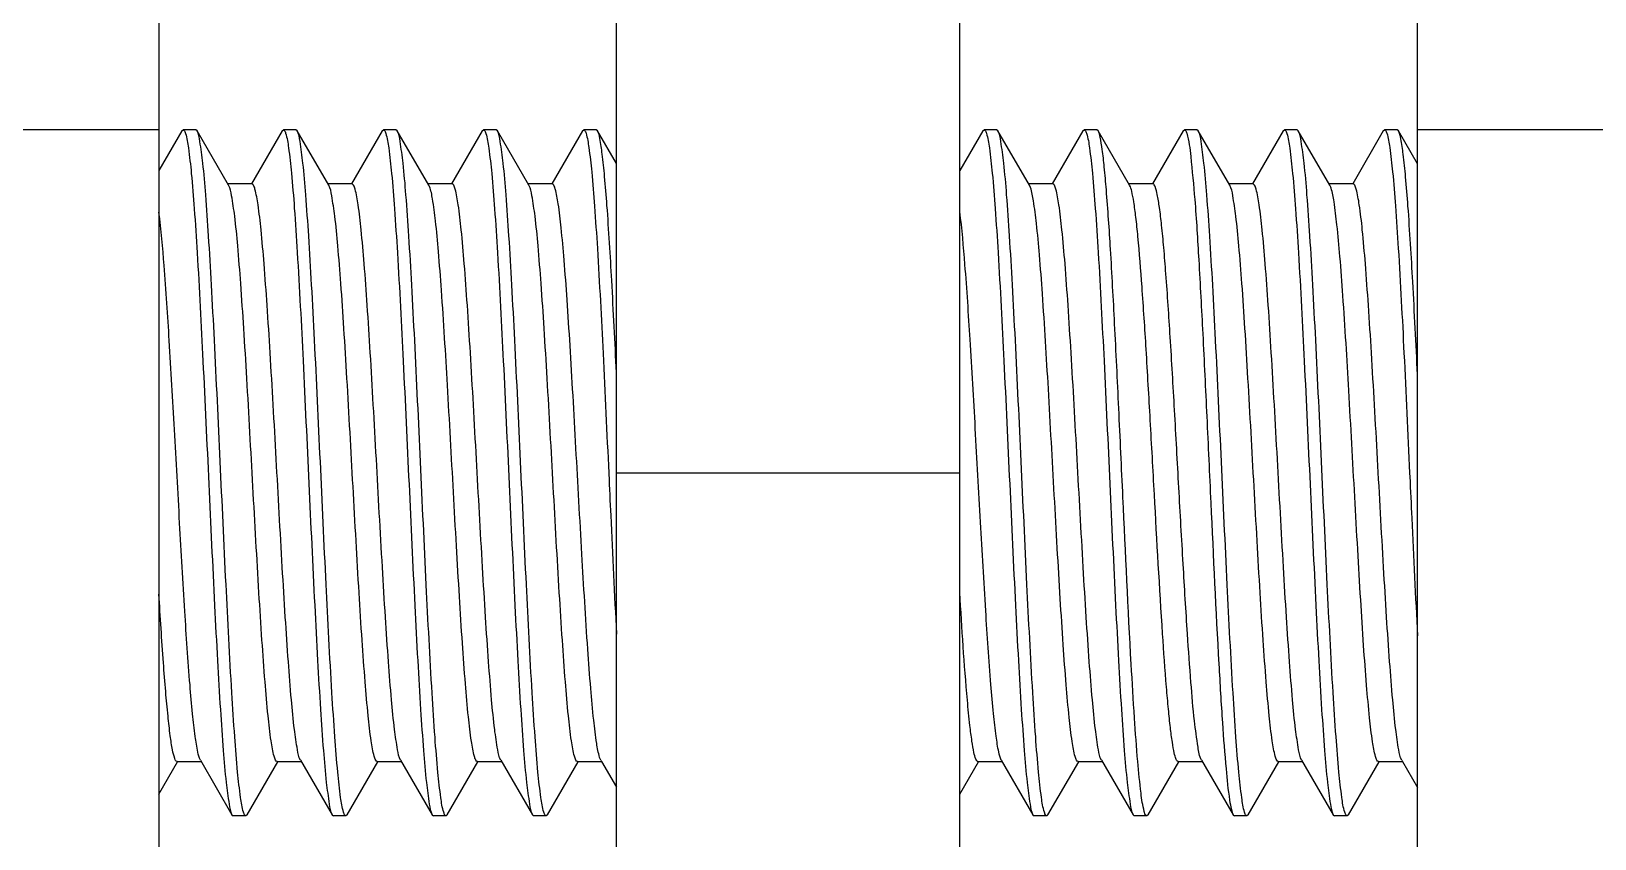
# Model space of a CAD drawing. Extents: x 4995099 to 5303443, y 4627657 to 4889583.
# Drawn here: x 5050719.8 to 5051116.6, y 4748270.9 to 4748475.9 of the extents above; entities that cross this region are included whole.
import ezdxf

# ---------------------------------------------------------------- set-up
doc = ezdxf.new("R2010")
doc.units = 0
doc.header["$LTSCALE"] = 1000
doc.header["$MEASUREMENT"] = 0
doc.layers.get('0').update_dxf_attribs({"color": 4, "linetype": 'CONTINUOUS'})

msp = doc.modelspace()

# ---------------------------------------------------------------- linework, layer by layer
at = {"linetype": 'Continuous'}
for p, q in [((5050868.29, 4748073.38), (5050868.29, 4748832.15)), ((5050752.15, 4748668.7), (5050752.15, 4748099.09)), ((5051071.59, 4748099.09), (5051071.59, 4748668.7)), ((5050955.41, 4748073.38), (5050955.41, 4748586.74)), ((5050752.15, 4748450.9), (5050665.03, 4748450.9)), ((5050757.99, 4748450.62), (5050752.15, 4748440.54)), ((5050757.99, 4748450.62), (5050758.32, 4748450.9)), ((5050761.49, 4748450.9), (5050758.32, 4748450.9)), ((5050761.49, 4748450.9), (5050758.32, 4748450.9)), ((5050758.32, 4748450.9), (5050758.37, 4748450.89)), ((5050761.82, 4748450.62), (5050761.49, 4748450.9)), ((5050769.84, 4748436.77), (5050761.82, 4748450.62)), ((5050783.4, 4748450.62), (5050775.62, 4748437.19)), ((5050783.4, 4748450.62), (5050783.73, 4748450.9)), ((5050786.9, 4748450.9), (5050783.73, 4748450.9)), ((5050786.9, 4748450.9), (5050783.73, 4748450.9)), ((5050783.73, 4748450.9), (5050783.78, 4748450.89)), ((5050787.23, 4748450.62), (5050786.9, 4748450.9)), ((5050795.25, 4748436.77), (5050787.23, 4748450.62)), ((5050808.81, 4748450.62), (5050801.03, 4748437.19)), ((5050808.81, 4748450.62), (5050809.14, 4748450.9)), ((5050812.31, 4748450.9), (5050809.14, 4748450.9)), ((5050812.31, 4748450.9), (5050809.14, 4748450.9)), ((5050809.14, 4748450.9), (5050809.19, 4748450.89)), ((5050812.64, 4748450.62), (5050812.31, 4748450.9)), ((5050820.66, 4748436.77), (5050812.64, 4748450.62)), ((5050834.22, 4748450.62), (5050826.44, 4748437.19)), ((5050834.22, 4748450.62), (5050834.55, 4748450.9)), ((5050837.72, 4748450.9), (5050834.55, 4748450.9)), ((5050837.72, 4748450.9), (5050834.55, 4748450.9)), ((5050834.55, 4748450.9), (5050834.6, 4748450.89)), ((5050838.05, 4748450.62), (5050837.72, 4748450.9)), ((5050846.07, 4748436.77), (5050838.05, 4748450.62)), ((5050859.63, 4748450.62), (5050851.85, 4748437.19)), ((5050859.63, 4748450.62), (5050859.96, 4748450.9)), ((5050863.13, 4748450.9), (5050859.96, 4748450.9)), ((5050863.13, 4748450.9), (5050859.96, 4748450.9)), ((5050859.96, 4748450.9), (5050860.01, 4748450.89)), ((5050863.46, 4748450.62), (5050863.13, 4748450.9)), ((5050868.29, 4748442.28), (5050863.46, 4748450.62)), ((5050961.27, 4748450.62), (5050955.41, 4748440.5)), ((5050961.27, 4748450.62), (5050961.6, 4748450.9)), ((5050964.77, 4748450.9), (5050961.6, 4748450.9)), ((5050964.77, 4748450.9), (5050961.6, 4748450.9)), ((5050961.6, 4748450.9), (5050961.65, 4748450.89)), ((5050965.1, 4748450.62), (5050964.77, 4748450.9)), ((5050973.12, 4748436.77), (5050965.1, 4748450.62)), ((5050986.68, 4748450.62), (5050978.9, 4748437.19)), ((5050986.68, 4748450.62), (5050987.01, 4748450.9)), ((5050990.18, 4748450.9), (5050987.01, 4748450.9)), ((5050990.18, 4748450.9), (5050987.01, 4748450.9)), ((5050987.01, 4748450.9), (5050987.06, 4748450.89)), ((5050990.51, 4748450.62), (5050990.18, 4748450.9)), ((5050998.53, 4748436.77), (5050990.51, 4748450.62)), ((5051012.09, 4748450.62), (5051004.31, 4748437.19)), ((5051012.09, 4748450.62), (5051012.42, 4748450.9)), ((5051015.59, 4748450.9), (5051012.42, 4748450.9)), ((5051015.59, 4748450.9), (5051012.42, 4748450.9)), ((5051012.42, 4748450.9), (5051012.47, 4748450.89)), ((5051015.92, 4748450.62), (5051015.59, 4748450.9)), ((5051023.94, 4748436.77), (5051015.92, 4748450.62)), ((5051037.5, 4748450.62), (5051029.72, 4748437.19)), ((5051037.5, 4748450.62), (5051037.83, 4748450.9)), ((5051041, 4748450.9), (5051037.83, 4748450.9)), ((5051041, 4748450.9), (5051037.83, 4748450.9)), ((5051037.83, 4748450.9), (5051037.88, 4748450.89)), ((5051041.33, 4748450.62), (5051041, 4748450.9)), ((5051049.35, 4748436.77), (5051041.33, 4748450.62)), ((5051062.91, 4748450.62), (5051055.13, 4748437.19)), ((5051062.91, 4748450.62), (5051063.24, 4748450.9)), ((5051066.41, 4748450.9), (5051063.24, 4748450.9)), ((5051066.41, 4748450.9), (5051063.24, 4748450.9)), ((5051063.24, 4748450.9), (5051063.29, 4748450.89)), ((5051066.74, 4748450.62), (5051066.41, 4748450.9)), ((5051071.59, 4748442.24), (5051066.74, 4748450.62)), ((5051158.71, 4748450.9), (5051071.59, 4748450.9)), ((5050775.76, 4748437.11), (5050769.65, 4748437.11)), ((5050801.17, 4748437.11), (5050795.06, 4748437.11)), ((5050826.58, 4748437.11), (5050820.47, 4748437.11)), ((5050820.82, 4748436.44), (5050820.66, 4748436.77)), ((5050851.99, 4748437.11), (5050845.88, 4748437.11)), ((5050979.04, 4748437.11), (5050972.93, 4748437.11)), ((5050973.37, 4748436.22), (5050973.12, 4748436.77)), ((5051004.45, 4748437.11), (5050998.34, 4748437.11)), ((5051029.86, 4748437.11), (5051023.75, 4748437.11)), ((5051055.27, 4748437.11), (5051049.16, 4748437.11)), ((5050866.31, 4748363.69), (5050866.33, 4748363.46)), ((5050868.29, 4748363.78), (5050955.41, 4748363.78)), ((5051069.59, 4748363.69), (5051069.64, 4748362.78)), ((5050752.15, 4748282.19), (5050756.9, 4748290.37)), ((5050756.75, 4748290.45), (5050762.87, 4748290.45)), ((5050762.67, 4748290.79), (5050770.7, 4748276.94)), ((5050774.52, 4748276.94), (5050782.31, 4748290.37)), ((5050782.16, 4748290.45), (5050788.28, 4748290.45)), ((5050788.08, 4748290.79), (5050796.11, 4748276.94)), ((5050799.93, 4748276.94), (5050807.72, 4748290.37)), ((5050807.57, 4748290.45), (5050813.69, 4748290.45)), ((5050813.49, 4748290.79), (5050821.52, 4748276.94)), ((5050825.34, 4748276.94), (5050833.13, 4748290.37)), ((5050832.98, 4748290.45), (5050839.1, 4748290.45)), ((5050838.9, 4748290.79), (5050846.93, 4748276.94)), ((5050850.75, 4748276.94), (5050858.54, 4748290.37)), ((5050858.39, 4748290.45), (5050864.51, 4748290.45)), ((5050864.31, 4748290.79), (5050864.51, 4748290.45)), ((5050864.51, 4748290.45), (5050868.29, 4748283.93)), ((5050955.41, 4748282.15), (5050960.18, 4748290.37)), ((5050960.03, 4748290.45), (5050966.15, 4748290.45)), ((5050965.95, 4748290.79), (5050973.98, 4748276.94)), ((5050977.8, 4748276.94), (5050985.59, 4748290.37)), ((5050985.44, 4748290.45), (5050991.56, 4748290.45)), ((5050991.36, 4748290.79), (5050999.39, 4748276.94)), ((5051003.21, 4748276.94), (5051011, 4748290.37)), ((5051010.85, 4748290.45), (5051016.97, 4748290.45)), ((5051016.77, 4748290.79), (5051024.8, 4748276.94)), ((5051028.62, 4748276.94), (5051036.41, 4748290.37)), ((5051036.26, 4748290.45), (5051042.38, 4748290.45)), ((5051042.18, 4748290.79), (5051050.21, 4748276.94)), ((5051054.03, 4748276.94), (5051061.82, 4748290.37)), ((5051061.67, 4748290.45), (5051067.79, 4748290.45)), ((5051067.59, 4748290.79), (5051067.79, 4748290.45)), ((5051067.79, 4748290.45), (5051071.59, 4748283.89)), ((5050770.7, 4748276.94), (5050771.02, 4748276.66)), ((5050774.2, 4748276.66), (5050771.02, 4748276.66)), ((5050774.2, 4748276.66), (5050771.02, 4748276.66)), ((5050774.2, 4748276.66), (5050774.15, 4748276.67)), ((5050774.52, 4748276.94), (5050774.2, 4748276.66)), ((5050796.11, 4748276.94), (5050796.43, 4748276.66)), ((5050799.61, 4748276.66), (5050796.43, 4748276.66)), ((5050799.61, 4748276.66), (5050796.43, 4748276.66)), ((5050799.61, 4748276.66), (5050799.56, 4748276.67)), ((5050799.93, 4748276.94), (5050799.61, 4748276.66)), ((5050821.52, 4748276.94), (5050821.84, 4748276.66)), ((5050825.02, 4748276.66), (5050821.84, 4748276.66)), ((5050825.02, 4748276.66), (5050821.84, 4748276.66)), ((5050825.02, 4748276.66), (5050824.97, 4748276.67)), ((5050825.34, 4748276.94), (5050825.02, 4748276.66)), ((5050846.93, 4748276.94), (5050847.25, 4748276.66)), ((5050850.43, 4748276.66), (5050847.25, 4748276.66)), ((5050850.43, 4748276.66), (5050847.25, 4748276.66)), ((5050850.43, 4748276.66), (5050850.38, 4748276.67)), ((5050850.75, 4748276.94), (5050850.43, 4748276.66)), ((5050973.98, 4748276.94), (5050974.3, 4748276.66)), ((5050977.48, 4748276.66), (5050974.3, 4748276.66)), ((5050977.48, 4748276.66), (5050974.3, 4748276.66)), ((5050977.48, 4748276.66), (5050977.43, 4748276.67)), ((5050977.8, 4748276.94), (5050977.48, 4748276.66)), ((5050999.39, 4748276.94), (5050999.71, 4748276.66)), ((5051002.89, 4748276.66), (5050999.71, 4748276.66)), ((5051002.89, 4748276.66), (5050999.71, 4748276.66)), ((5051003.21, 4748276.94), (5051002.89, 4748276.66)), ((5051024.8, 4748276.94), (5051025.12, 4748276.66)), ((5051028.3, 4748276.66), (5051025.12, 4748276.66)), ((5051028.3, 4748276.66), (5051025.12, 4748276.66)), ((5051028.3, 4748276.66), (5051028.25, 4748276.67)), ((5051028.62, 4748276.94), (5051028.3, 4748276.66)), ((5051050.21, 4748276.94), (5051050.53, 4748276.66)), ((5051053.71, 4748276.66), (5051050.53, 4748276.66)), ((5051053.71, 4748276.66), (5051050.53, 4748276.66)), ((5051053.71, 4748276.66), (5051053.66, 4748276.67)), ((5051054.03, 4748276.94), (5051053.71, 4748276.66))]:
    msp.add_line(p, q, dxfattribs=at)
for points, knots in [([(5050758.37, 4748450.89), (5050758.42, 4748450.88), (5050758.72, 4748450.65), (5050758.81, 4748450.27), (5050758.91, 4748449.97)], [0, 0, 0, 0, 0.146246, 1, 1, 1, 1]), ([(5050773.61, 4748277.59), (5050773.22, 4748278.8), (5050772.72, 4748282.22), (5050772.01, 4748288.6), (5050771.32, 4748297.48), (5050770.29, 4748313.37), (5050769.1, 4748336.67), (5050767.72, 4748366.53), (5050766.54, 4748391.88), (5050765.54, 4748410.97), (5050764.83, 4748423.25), (5050764.1, 4748433.55), (5050763.46, 4748441.6), (5050762.69, 4748446.97), (5050762.29, 4748449.81), (5050761.82, 4748450.62)], [0, 0, 0, 0, 0.021893, 0.059337, 0.111209, 0.175831, 0.334488, 0.514558, 0.692467, 0.773229, 0.8449, 0.905129, 0.951948, 0.983856, 1, 1, 1, 1]), ([(5050783.78, 4748450.89), (5050783.83, 4748450.88), (5050784.12, 4748450.66), (5050784.22, 4748450.29), (5050784.31, 4748450)], [0, 0, 0, 0, 0.147522, 1, 1, 1, 1]), ([(5050799.02, 4748277.59), (5050798.63, 4748278.79), (5050798.13, 4748282.21), (5050797.42, 4748288.59), (5050796.73, 4748297.47), (5050795.7, 4748313.35), (5050794.51, 4748336.66), (5050793.13, 4748366.52), (5050791.95, 4748391.88), (5050790.95, 4748410.96), (5050790.24, 4748423.25), (5050789.51, 4748433.55), (5050788.87, 4748441.6), (5050788.1, 4748446.97), (5050787.7, 4748449.81), (5050787.23, 4748450.62)], [0, 0, 0, 0, 0.021869, 0.059298, 0.111159, 0.175773, 0.334425, 0.514513, 0.692436, 0.773203, 0.844885, 0.905123, 0.951945, 0.983855, 1, 1, 1, 1]), ([(5050809.19, 4748450.89), (5050809.24, 4748450.88), (5050809.54, 4748450.65), (5050809.63, 4748450.27), (5050809.73, 4748449.97)], [0, 0, 0, 0, 0.146192, 1, 1, 1, 1]), ([(5050824.44, 4748277.56), (5050824.05, 4748278.75), (5050823.55, 4748282.15), (5050822.84, 4748288.51), (5050822.15, 4748297.38), (5050821.12, 4748313.25), (5050819.93, 4748336.55), (5050818.54, 4748366.43), (5050817.37, 4748391.81), (5050816.37, 4748410.91), (5050815.66, 4748423.22), (5050814.92, 4748433.53), (5050814.28, 4748441.59), (5050813.51, 4748446.97), (5050813.11, 4748449.81), (5050812.64, 4748450.62)], [0, 0, 0, 0, 0.021696, 0.058981, 0.110733, 0.175273, 0.333889, 0.51405, 0.692109, 0.772959, 0.844718, 0.905021, 0.951895, 0.98384, 1, 1, 1, 1]), ([(5050834.6, 4748450.89), (5050834.65, 4748450.88), (5050834.95, 4748450.65), (5050835.04, 4748450.27), (5050835.14, 4748449.97)], [0, 0, 0, 0, 0.146067, 1, 1, 1, 1]), ([(5050849.84, 4748277.59), (5050849.45, 4748278.79), (5050848.95, 4748282.21), (5050848.24, 4748288.59), (5050847.55, 4748297.47), (5050846.52, 4748313.35), (5050845.33, 4748336.66), (5050843.95, 4748366.52), (5050842.77, 4748391.88), (5050841.77, 4748410.96), (5050841.06, 4748423.25), (5050840.33, 4748433.55), (5050839.69, 4748441.6), (5050838.92, 4748446.97), (5050838.52, 4748449.81), (5050838.05, 4748450.62)], [0, 0, 0, 0, 0.021872, 0.059299, 0.111157, 0.175768, 0.334426, 0.51451, 0.692437, 0.773209, 0.84489, 0.905124, 0.951944, 0.983855, 1, 1, 1, 1]), ([(5050860.01, 4748450.89), (5050860.06, 4748450.88), (5050860.36, 4748450.65), (5050860.45, 4748450.27), (5050860.55, 4748449.98)], [0, 0, 0, 0, 0.14652, 1, 1, 1, 1]), ([(5050868.29, 4748389.2), (5050867.91, 4748397), (5050867.19, 4748411.15), (5050866.2, 4748427.77), (5050865.34, 4748438.47), (5050864.79, 4748444.15), (5050864.19, 4748447.99), (5050863.81, 4748450.02), (5050863.46, 4748450.62)], [0, 0, 0, 0, 0.379707, 0.689476, 0.809337, 0.902177, 0.966048, 1, 1, 1, 1]), ([(5050961.65, 4748450.89), (5050961.7, 4748450.88), (5050962, 4748450.65), (5050962.09, 4748450.28), (5050962.18, 4748449.99)], [0, 0, 0, 0, 0.146788, 1, 1, 1, 1]), ([(5050976.89, 4748277.59), (5050976.5, 4748278.8), (5050976, 4748282.21), (5050975.29, 4748288.59), (5050974.6, 4748297.48), (5050973.57, 4748313.36), (5050972.38, 4748336.66), (5050971, 4748366.52), (5050969.82, 4748391.88), (5050968.82, 4748410.96), (5050968.11, 4748423.25), (5050967.38, 4748433.55), (5050966.74, 4748441.6), (5050965.97, 4748446.97), (5050965.57, 4748449.81), (5050965.1, 4748450.62)], [0, 0, 0, 0, 0.021877, 0.059311, 0.111175, 0.175792, 0.334445, 0.514524, 0.692444, 0.773209, 0.844887, 0.905122, 0.951945, 0.983855, 1, 1, 1, 1]), ([(5050987.06, 4748450.89), (5050987.11, 4748450.88), (5050987.41, 4748450.65), (5050987.5, 4748450.28), (5050987.59, 4748449.99)], [0, 0, 0, 0, 0.146706, 1, 1, 1, 1]), ([(5050998.93, 4748315.16), (5050998.14, 4748329.29), (5050997.13, 4748350.95), (5050995.8, 4748379.77), (5050994.78, 4748400.77), (5050993.78, 4748419.27), (5050992.9, 4748432.55), (5050992.15, 4748440.99), (5050991.66, 4748445.45), (5050991.15, 4748448.51), (5050990.8, 4748450.12), (5050990.51, 4748450.62)], [0, 0, 0, 0, 0.31261, 0.479025, 0.637331, 0.776893, 0.888349, 0.931124, 0.964281, 0.987309, 1, 1, 1, 1]), ([(5051012.47, 4748450.89), (5051012.52, 4748450.88), (5051012.82, 4748450.65), (5051012.91, 4748450.28), (5051013, 4748449.98)], [0, 0, 0, 0, 0.14666, 1, 1, 1, 1]), ([(5051027.71, 4748277.57), (5051027.33, 4748278.77), (5051026.83, 4748282.18), (5051026.12, 4748288.54), (5051025.43, 4748297.42), (5051024.4, 4748313.29), (5051023.21, 4748336.6), (5051021.82, 4748366.47), (5051020.64, 4748391.84), (5051019.65, 4748410.93), (5051018.93, 4748423.23), (5051018.2, 4748433.54), (5051017.56, 4748441.59), (5051016.79, 4748446.97), (5051016.39, 4748449.81), (5051015.92, 4748450.62)], [0, 0, 0, 0, 0.02177, 0.059115, 0.110912, 0.175482, 0.334119, 0.514249, 0.692251, 0.773068, 0.844793, 0.905066, 0.951916, 0.983846, 1, 1, 1, 1]), ([(5051037.88, 4748450.89), (5051037.93, 4748450.88), (5051038.23, 4748450.65), (5051038.33, 4748450.27), (5051038.42, 4748449.97)], [0, 0, 0, 0, 0.146034, 1, 1, 1, 1]), ([(5051053.12, 4748277.59), (5051052.73, 4748278.8), (5051052.23, 4748282.22), (5051051.52, 4748288.61), (5051050.83, 4748297.49), (5051049.8, 4748313.38), (5051048.61, 4748336.68), (5051047.23, 4748366.54), (5051046.05, 4748391.89), (5051045.05, 4748410.97), (5051044.34, 4748423.26), (5051043.61, 4748433.56), (5051042.97, 4748441.6), (5051042.2, 4748446.97), (5051041.8, 4748449.81), (5051041.33, 4748450.62)], [0, 0, 0, 0, 0.02191, 0.059368, 0.111249, 0.175876, 0.33454, 0.514602, 0.692499, 0.773255, 0.84492, 0.905142, 0.951954, 0.983858, 1, 1, 1, 1]), ([(5051063.29, 4748450.89), (5051063.34, 4748450.88), (5051063.63, 4748450.66), (5051063.73, 4748450.28), (5051063.82, 4748449.99)], [0, 0, 0, 0, 0.147008, 1, 1, 1, 1]), ([(5051071.59, 4748388.69), (5051071.21, 4748396.55), (5051070.49, 4748410.82), (5051069.5, 4748427.57), (5051068.63, 4748438.36), (5051068.08, 4748444.09), (5051067.47, 4748447.97), (5051067.09, 4748450.01), (5051066.74, 4748450.62)], [0, 0, 0, 0, 0.379459, 0.689334, 0.809279, 0.902185, 0.96608, 1, 1, 1, 1]), ([(5050758.91, 4748449.97), (5050759.29, 4748448.77), (5050759.79, 4748445.35), (5050760.5, 4748438.97), (5050761.19, 4748430.09), (5050762.22, 4748414.21), (5050763.41, 4748390.9), (5050764.8, 4748361.05), (5050765.98, 4748335.69), (5050766.97, 4748316.6), (5050767.68, 4748304.31), (5050768.41, 4748294.01), (5050769.06, 4748285.96), (5050769.83, 4748280.59), (5050770.23, 4748277.75), (5050770.7, 4748276.94)], [0, 0, 0, 0, 0.021868, 0.059293, 0.111148, 0.175758, 0.334416, 0.514504, 0.692433, 0.773207, 0.844889, 0.905123, 0.951944, 0.983855, 1, 1, 1, 1]), ([(5050784.31, 4748450), (5050784.7, 4748448.81), (5050785.19, 4748445.41), (5050785.91, 4748439.06), (5050786.59, 4748430.2), (5050787.63, 4748414.33), (5050788.82, 4748391.02), (5050790.2, 4748361.14), (5050791.38, 4748335.76), (5050792.38, 4748316.65), (5050793.09, 4748304.35), (5050793.82, 4748294.03), (5050794.47, 4748285.97), (5050795.24, 4748280.6), (5050795.64, 4748277.75), (5050796.11, 4748276.94)], [0, 0, 0, 0, 0.02168, 0.058952, 0.110694, 0.175227, 0.333837, 0.514005, 0.692077, 0.772934, 0.8447, 0.905011, 0.95189, 0.983838, 1, 1, 1, 1]), ([(5050809.73, 4748449.97), (5050810.11, 4748448.77), (5050810.61, 4748445.35), (5050811.33, 4748438.97), (5050812.01, 4748430.09), (5050813.04, 4748414.21), (5050814.23, 4748390.9), (5050815.62, 4748361.04), (5050816.8, 4748335.68), (5050817.79, 4748316.6), (5050818.5, 4748304.31), (5050819.23, 4748294.01), (5050819.88, 4748285.96), (5050820.65, 4748280.59), (5050821.05, 4748277.75), (5050821.52, 4748276.94)], [0, 0, 0, 0, 0.021875, 0.059308, 0.111172, 0.175789, 0.334441, 0.514524, 0.692444, 0.773209, 0.844888, 0.905124, 0.951946, 0.983855, 1, 1, 1, 1]), ([(5050835.14, 4748449.97), (5050835.52, 4748448.76), (5050836.02, 4748445.34), (5050836.74, 4748438.96), (5050837.42, 4748430.08), (5050838.45, 4748414.2), (5050839.64, 4748390.89), (5050841.03, 4748361.03), (5050842.21, 4748335.68), (5050843.2, 4748316.59), (5050843.91, 4748304.31), (5050844.64, 4748294.01), (5050845.29, 4748285.96), (5050846.06, 4748280.59), (5050846.46, 4748277.75), (5050846.93, 4748276.94)], [0, 0, 0, 0, 0.021894, 0.059339, 0.111212, 0.175833, 0.334492, 0.514561, 0.69247, 0.773231, 0.844902, 0.905131, 0.951948, 0.983856, 1, 1, 1, 1]), ([(5050860.55, 4748449.98), (5050860.92, 4748448.81), (5050861.41, 4748445.51), (5050862.11, 4748439.36), (5050862.78, 4748430.79), (5050863.79, 4748415.45), (5050864.96, 4748392.84), (5050865.84, 4748373.83), (5050866.31, 4748363.69)], [0, 0, 0, 0, 0.0425, 0.114919, 0.215181, 0.340186, 0.648075, 1, 1, 1, 1]), ([(5050962.18, 4748449.99), (5050962.57, 4748448.79), (5050963.07, 4748445.38), (5050963.78, 4748439.01), (5050964.47, 4748430.14), (5050965.5, 4748414.26), (5050966.69, 4748390.95), (5050968.07, 4748361.09), (5050969.25, 4748335.72), (5050970.25, 4748316.62), (5050970.96, 4748304.33), (5050971.69, 4748294.02), (5050972.34, 4748285.97), (5050973.11, 4748280.59), (5050973.51, 4748277.75), (5050973.98, 4748276.94)], [0, 0, 0, 0, 0.021788, 0.059148, 0.110955, 0.175533, 0.334174, 0.514296, 0.692285, 0.773094, 0.844811, 0.905077, 0.951921, 0.983848, 1, 1, 1, 1]), ([(5050987.59, 4748449.99), (5050987.98, 4748448.78), (5050988.48, 4748445.37), (5050989.19, 4748439.01), (5050989.88, 4748430.13), (5050990.91, 4748414.25), (5050992.1, 4748390.94), (5050993.49, 4748361.08), (5050994.66, 4748335.71), (5050995.66, 4748316.62), (5050996.37, 4748304.33), (5050997.1, 4748294.02), (5050997.75, 4748285.97), (5050998.52, 4748280.59), (5050998.92, 4748277.75), (5050999.39, 4748276.94)], [0, 0, 0, 0, 0.0218, 0.059172, 0.110989, 0.175574, 0.334211, 0.514328, 0.692305, 0.773106, 0.844818, 0.905082, 0.951925, 0.983849, 1, 1, 1, 1]), ([(5051013, 4748449.98), (5051013.61, 4748448.09), (5051014.21, 4748442.42), (5051015.24, 4748431.72), (5051016.15, 4748416.67), (5051017.14, 4748398.31), (5051018.12, 4748377.75), (5051019.42, 4748349.79), (5051020.4, 4748328.82), (5051021.16, 4748315.16)], [0, 0, 0, 0, 0.04411, 0.125541, 0.239358, 0.37843, 0.533993, 0.696234, 1, 1, 1, 1]), ([(5051038.42, 4748449.97), (5051038.8, 4748448.76), (5051039.3, 4748445.34), (5051040.02, 4748438.96), (5051040.7, 4748430.07), (5051041.73, 4748414.19), (5051042.92, 4748390.89), (5051044.31, 4748361.03), (5051045.49, 4748335.68), (5051046.48, 4748316.59), (5051047.19, 4748304.31), (5051047.92, 4748294.01), (5051048.57, 4748285.96), (5051049.34, 4748280.59), (5051049.74, 4748277.75), (5051050.21, 4748276.94)], [0, 0, 0, 0, 0.021899, 0.059349, 0.111223, 0.175847, 0.334508, 0.514576, 0.692482, 0.773242, 0.844912, 0.905137, 0.951951, 0.983857, 1, 1, 1, 1]), ([(5051063.82, 4748449.99), (5051064.2, 4748448.83), (5051064.69, 4748445.53), (5051065.39, 4748439.39), (5051066.06, 4748430.82), (5051067.07, 4748415.48), (5051068.24, 4748392.85), (5051069.12, 4748373.83), (5051069.59, 4748363.69)], [0, 0, 0, 0, 0.042374, 0.114709, 0.214932, 0.339935, 0.647912, 1, 1, 1, 1]), ([(5050782.16, 4748290.45), (5050781.99, 4748290.45), (5050781.62, 4748290.98), (5050781.12, 4748292.66), (5050780.45, 4748296.54), (5050779.75, 4748302.81), (5050779.01, 4748311.35), (5050778.26, 4748321.75), (5050777.51, 4748333.69), (5050776.76, 4748346.7), (5050775.75, 4748364.85), (5050774.77, 4748382.83), (5050773.73, 4748400), (5050772.99, 4748411.23), (5050772.23, 4748420.72), (5050771.54, 4748428.21), (5050770.76, 4748433.28), (5050770.3, 4748435.98), (5050769.84, 4748436.77)], [0, 0, 0, 0, 0.003456, 0.010692, 0.037889, 0.081613, 0.140407, 0.212192, 0.2944, 0.384075, 0.47799, 0.664972, 0.751304, 0.828651, 0.894236, 0.945722, 0.981321, 1, 1, 1, 1]), ([(5050788.08, 4748290.79), (5050787.62, 4748291.58), (5050787.16, 4748294.28), (5050786.39, 4748299.36), (5050785.7, 4748306.84), (5050784.94, 4748316.34), (5050784.19, 4748327.56), (5050783.16, 4748344.73), (5050782.18, 4748362.71), (5050781.17, 4748380.86), (5050780.42, 4748393.88), (5050779.66, 4748405.81), (5050778.92, 4748416.21), (5050778.17, 4748424.75), (5050777.48, 4748431.02), (5050776.8, 4748434.9), (5050776.3, 4748436.59), (5050775.93, 4748437.11), (5050775.76, 4748437.11)], [0, 0, 0, 0, 0.01868, 0.054278, 0.105764, 0.171348, 0.248694, 0.335026, 0.52201, 0.615925, 0.705601, 0.787808, 0.859593, 0.918386, 0.962109, 0.989306, 0.996546, 1, 1, 1, 1]), ([(5050807.57, 4748290.45), (5050807.4, 4748290.45), (5050807.03, 4748290.98), (5050806.53, 4748292.66), (5050805.86, 4748296.54), (5050805.16, 4748302.81), (5050804.42, 4748311.35), (5050803.67, 4748321.75), (5050802.92, 4748333.69), (5050802.17, 4748346.7), (5050801.16, 4748364.85), (5050800.18, 4748382.83), (5050799.14, 4748400), (5050798.4, 4748411.23), (5050797.64, 4748420.72), (5050796.95, 4748428.21), (5050796.17, 4748433.28), (5050795.71, 4748435.98), (5050795.25, 4748436.77)], [0, 0, 0, 0, 0.003455, 0.010693, 0.037891, 0.081614, 0.140407, 0.212192, 0.2944, 0.384075, 0.47799, 0.664974, 0.751306, 0.828653, 0.894237, 0.945722, 0.98132, 1, 1, 1, 1]), ([(5050813.49, 4748290.79), (5050813.03, 4748291.58), (5050812.57, 4748294.28), (5050811.8, 4748299.36), (5050811.11, 4748306.84), (5050810.35, 4748316.34), (5050809.6, 4748327.56), (5050808.57, 4748344.73), (5050807.59, 4748362.71), (5050806.58, 4748380.86), (5050805.83, 4748393.88), (5050805.07, 4748405.81), (5050804.33, 4748416.21), (5050803.58, 4748424.75), (5050802.89, 4748431.02), (5050802.21, 4748434.9), (5050801.71, 4748436.59), (5050801.34, 4748437.11), (5050801.17, 4748437.11)], [0, 0, 0, 0, 0.018679, 0.054277, 0.105763, 0.171348, 0.248695, 0.335027, 0.52201, 0.615925, 0.7056, 0.787807, 0.859593, 0.918386, 0.96211, 0.989308, 0.996544, 1, 1, 1, 1]), ([(5050832.98, 4748290.45), (5050832.82, 4748290.45), (5050832.45, 4748290.96), (5050831.96, 4748292.6), (5050831.29, 4748296.39), (5050830.6, 4748302.5), (5050829.87, 4748310.84), (5050829.13, 4748321.01), (5050828.39, 4748332.7), (5050827.65, 4748345.47), (5050826.65, 4748363.38), (5050825.47, 4748385), (5050824.24, 4748405.37), (5050823.18, 4748419.27), (5050822.48, 4748427.02), (5050821.74, 4748432.52), (5050821.23, 4748435.45), (5050820.82, 4748436.44)], [0, 0, 0, 0, 0.003398, 0.010481, 0.037063, 0.079811, 0.137346, 0.207687, 0.288384, 0.376611, 0.469274, 0.654855, 0.819309, 0.886268, 0.939811, 0.978111, 1, 1, 1, 1]), ([(5050838.9, 4748290.79), (5050838.44, 4748291.58), (5050837.98, 4748294.28), (5050837.21, 4748299.36), (5050836.52, 4748306.84), (5050835.76, 4748316.34), (5050835.01, 4748327.56), (5050833.98, 4748344.73), (5050833, 4748362.71), (5050831.99, 4748380.86), (5050831.24, 4748393.88), (5050830.48, 4748405.81), (5050829.74, 4748416.21), (5050828.99, 4748424.75), (5050828.3, 4748431.02), (5050827.62, 4748434.9), (5050827.12, 4748436.59), (5050826.75, 4748437.11), (5050826.58, 4748437.11)], [0, 0, 0, 0, 0.01868, 0.054279, 0.105766, 0.17135, 0.248697, 0.335029, 0.522011, 0.615926, 0.705601, 0.78781, 0.859595, 0.918388, 0.962111, 0.989307, 0.996546, 1, 1, 1, 1]), ([(5050858.39, 4748290.45), (5050858.22, 4748290.45), (5050857.85, 4748290.98), (5050857.35, 4748292.66), (5050856.68, 4748296.54), (5050855.98, 4748302.81), (5050855.24, 4748311.35), (5050854.49, 4748321.75), (5050853.74, 4748333.69), (5050852.99, 4748346.7), (5050851.98, 4748364.85), (5050851, 4748382.83), (5050849.96, 4748400), (5050849.22, 4748411.23), (5050848.46, 4748420.72), (5050847.77, 4748428.21), (5050846.99, 4748433.28), (5050846.53, 4748435.98), (5050846.07, 4748436.77)], [0, 0, 0, 0, 0.003456, 0.010692, 0.037889, 0.081613, 0.140406, 0.212192, 0.294399, 0.384075, 0.477989, 0.664972, 0.751304, 0.828651, 0.894236, 0.945722, 0.981321, 1, 1, 1, 1]), ([(5050864.01, 4748291.52), (5050863.64, 4748292.67), (5050863.11, 4748295.83), (5050862.39, 4748301.67), (5050861.68, 4748309.65), (5050860.64, 4748323.69), (5050859.43, 4748344.03), (5050858.25, 4748365.51), (5050857.27, 4748383.19), (5050856.53, 4748395.75), (5050855.8, 4748407.21), (5050855.07, 4748417.18), (5050854.34, 4748425.33), (5050853.67, 4748431.31), (5050853.01, 4748435.01), (5050852.52, 4748436.62), (5050852.16, 4748437.11), (5050851.99, 4748437.11)], [0, 0, 0, 0, 0.024737, 0.065402, 0.120735, 0.188882, 0.353983, 0.53832, 0.629884, 0.716845, 0.796224, 0.865309, 0.92175, 0.963653, 0.989702, 0.996649, 1, 1, 1, 1]), ([(5050985.44, 4748290.45), (5050985.28, 4748290.45), (5050984.91, 4748290.95), (5050984.42, 4748292.57), (5050983.76, 4748296.31), (5050983.08, 4748302.34), (5050982.35, 4748310.57), (5050981.62, 4748320.62), (5050980.88, 4748332.18), (5050980.14, 4748344.83), (5050979.15, 4748362.6), (5050977.97, 4748384.14), (5050976.76, 4748404.49), (5050975.71, 4748418.48), (5050975, 4748426.36), (5050974.27, 4748432.06), (5050973.75, 4748435.13), (5050973.37, 4748436.22)], [0, 0, 0, 0, 0.00337, 0.010373, 0.036639, 0.078887, 0.135774, 0.205372, 0.28529, 0.372768, 0.464782, 0.64963, 0.814469, 0.882133, 0.936734, 0.976432, 1, 1, 1, 1]), ([(5050991.36, 4748290.79), (5050990.9, 4748291.58), (5050990.44, 4748294.28), (5050989.67, 4748299.36), (5050988.98, 4748306.84), (5050988.22, 4748316.34), (5050987.47, 4748327.56), (5050986.44, 4748344.73), (5050985.46, 4748362.71), (5050984.45, 4748380.86), (5050983.7, 4748393.88), (5050982.94, 4748405.81), (5050982.2, 4748416.21), (5050981.45, 4748424.75), (5050980.76, 4748431.02), (5050980.08, 4748434.9), (5050979.58, 4748436.59), (5050979.21, 4748437.11), (5050979.04, 4748437.11)], [0, 0, 0, 0, 0.01868, 0.054279, 0.105765, 0.17135, 0.248696, 0.335029, 0.522011, 0.615925, 0.705601, 0.787809, 0.859595, 0.918388, 0.962111, 0.989308, 0.996545, 1, 1, 1, 1]), ([(5051006.9, 4748322.86), (5051006.11, 4748334.66), (5051005.11, 4748352.76), (5051003.78, 4748376.85), (5051002.78, 4748394.44), (5051001.77, 4748409.99), (5051000.91, 4748421.19), (5051000.16, 4748428.36), (5050999.67, 4748432.2), (5050999.17, 4748434.89), (5050998.8, 4748436.31), (5050998.53, 4748436.77)], [0, 0, 0, 0, 0.310342, 0.475677, 0.633257, 0.772654, 0.88467, 0.928035, 0.961992, 0.986043, 1, 1, 1, 1]), ([(5051013.2, 4748322.86), (5051012.81, 4748328.77), (5051012.06, 4748341.15), (5051011.01, 4748360.11), (5051009.95, 4748379.33), (5051008.9, 4748397.42), (5051007.99, 4748411.18), (5051007.23, 4748420.64), (5051006.7, 4748426.28), (5051006.18, 4748430.72), (5051005.64, 4748434.13), (5051005.22, 4748435.92), (5051004.74, 4748437.11), (5051004.45, 4748437.11)], [0, 0, 0, 0, 0.154792, 0.324211, 0.496022, 0.657766, 0.797744, 0.856333, 0.905865, 0.945463, 0.974462, 0.992476, 1, 1, 1, 1]), ([(5051036.26, 4748290.45), (5051036.09, 4748290.45), (5051035.72, 4748290.98), (5051035.22, 4748292.66), (5051034.55, 4748296.54), (5051033.85, 4748302.81), (5051033.11, 4748311.35), (5051032.36, 4748321.75), (5051031.61, 4748333.69), (5051030.86, 4748346.7), (5051029.85, 4748364.85), (5051028.87, 4748382.83), (5051027.83, 4748400), (5051027.09, 4748411.23), (5051026.33, 4748420.72), (5051025.64, 4748428.21), (5051024.86, 4748433.28), (5051024.4, 4748435.98), (5051023.94, 4748436.77)], [0, 0, 0, 0, 0.003456, 0.010693, 0.037891, 0.081614, 0.140408, 0.212193, 0.2944, 0.384075, 0.47799, 0.664973, 0.751306, 0.828653, 0.894237, 0.945723, 0.981321, 1, 1, 1, 1]), ([(5051042.18, 4748290.79), (5051041.72, 4748291.58), (5051041.26, 4748294.28), (5051040.49, 4748299.36), (5051039.8, 4748306.84), (5051039.04, 4748316.34), (5051038.29, 4748327.56), (5051037.26, 4748344.73), (5051036.28, 4748362.71), (5051035.27, 4748380.86), (5051034.52, 4748393.88), (5051033.76, 4748405.81), (5051033.02, 4748416.21), (5051032.27, 4748424.75), (5051031.58, 4748431.02), (5051030.9, 4748434.9), (5051030.4, 4748436.59), (5051030.03, 4748437.11), (5051029.86, 4748437.11)], [0, 0, 0, 0, 0.018679, 0.054277, 0.105763, 0.171347, 0.248694, 0.335026, 0.52201, 0.615925, 0.7056, 0.787807, 0.859592, 0.918386, 0.962109, 0.989307, 0.996544, 1, 1, 1, 1]), ([(5051061.67, 4748290.45), (5051061.51, 4748290.45), (5051061.15, 4748290.95), (5051060.66, 4748292.56), (5051060, 4748296.27), (5051059.32, 4748302.26), (5051058.59, 4748310.44), (5051057.86, 4748320.43), (5051057.13, 4748331.92), (5051056.39, 4748344.5), (5051055.4, 4748362.21), (5051054.23, 4748383.71), (5051053.02, 4748404.05), (5051051.97, 4748418.07), (5051051.26, 4748426.03), (5051050.54, 4748431.83), (5051050.02, 4748434.96), (5051049.64, 4748436.09)], [0, 0, 0, 0, 0.003356, 0.010319, 0.036431, 0.078432, 0.135001, 0.204233, 0.283766, 0.370875, 0.462568, 0.647052, 0.812078, 0.880087, 0.935211, 0.975599, 1, 1, 1, 1]), ([(5051067.59, 4748290.79), (5051067.13, 4748291.58), (5051066.67, 4748294.28), (5051065.9, 4748299.36), (5051065.21, 4748306.84), (5051064.45, 4748316.34), (5051063.7, 4748327.56), (5051062.67, 4748344.73), (5051061.69, 4748362.71), (5051060.68, 4748380.86), (5051059.93, 4748393.88), (5051059.17, 4748405.81), (5051058.43, 4748416.21), (5051057.68, 4748424.75), (5051056.99, 4748431.02), (5051056.31, 4748434.9), (5051055.81, 4748436.59), (5051055.44, 4748437.11), (5051055.27, 4748437.11)], [0, 0, 0, 0, 0.018679, 0.054278, 0.105765, 0.17135, 0.248696, 0.335028, 0.522011, 0.615925, 0.705601, 0.787809, 0.859594, 0.918388, 0.962111, 0.989308, 0.996544, 1, 1, 1, 1]), ([(5050762.67, 4748290.79), (5050762.31, 4748291.42), (5050761.88, 4748293.49), (5050761.23, 4748297.4), (5050760.63, 4748303.1), (5050759.69, 4748313.68), (5050758.62, 4748329.84), (5050757.38, 4748351.46), (5050756.13, 4748374.37), (5050754.89, 4748396.17), (5050753.66, 4748414.58), (5050752.73, 4748425.46), (5050752.15, 4748429.96)], [0, 0, 0, 0, 0.015697, 0.044446, 0.085716, 0.138485, 0.272802, 0.433446, 0.603652, 0.765638, 0.902498, 1, 1, 1, 1]), ([(5050965.95, 4748290.79), (5050965.59, 4748291.42), (5050965.16, 4748293.5), (5050964.51, 4748297.43), (5050963.9, 4748303.15), (5050962.97, 4748313.77), (5050961.89, 4748329.99), (5050960.64, 4748351.68), (5050959.39, 4748374.64), (5050958.15, 4748396.46), (5050956.92, 4748414.84), (5050955.99, 4748425.68), (5050955.41, 4748430.15)], [0, 0, 0, 0, 0.015724, 0.044547, 0.085931, 0.138844, 0.273487, 0.434437, 0.604811, 0.766729, 0.903208, 1, 1, 1, 1]), ([(5050866.33, 4748363.46), (5050866.49, 4748359.94), (5050867.12, 4748346.4), (5050867.76, 4748332.86), (5050868.29, 4748322.83)], [0, 0, 0, 0, 0.259611, 1, 1, 1, 1]), ([(5051069.64, 4748362.78), (5051069.8, 4748359.27), (5051070.43, 4748345.8), (5051071.07, 4748332.33), (5051071.59, 4748322.36)], [0, 0, 0, 0, 0.259922, 1, 1, 1, 1]), ([(5050756.75, 4748290.45), (5050756.44, 4748290.46), (5050755.95, 4748291.78), (5050755.5, 4748293.74), (5050754.94, 4748297.51), (5050754.4, 4748302.39), (5050753.83, 4748308.59), (5050753.04, 4748318.9), (5050752.51, 4748327.17), (5050752.15, 4748332.98)], [0, 0, 0, 0, 0.021802, 0.074827, 0.160247, 0.276725, 0.42207, 0.593424, 1, 1, 1, 1]), ([(5050957.99, 4748299.58), (5050957.75, 4748301.73), (5050956.66, 4748312.98), (5050955.96, 4748324.26), (5050955.41, 4748333.38)], [0, 0, 0, 0, 0.19131, 1, 1, 1, 1]), ([(5051010.85, 4748290.45), (5051010.61, 4748290.46), (5051010.15, 4748291.4), (5051009.78, 4748292.91), (5051009.28, 4748295.7), (5051008.82, 4748299.37), (5051008.34, 4748304.05), (5051007.65, 4748311.97), (5051007.19, 4748318.35), (5051006.9, 4748322.86)], [0, 0, 0, 0, 0.022487, 0.074555, 0.158145, 0.272549, 0.416177, 0.587029, 1, 1, 1, 1]), ([(5051016.77, 4748290.79), (5051016.2, 4748291.77), (5051015.72, 4748295.24), (5051014.79, 4748301.75), (5051014.01, 4748311.39), (5051013.47, 4748318.74), (5051013.2, 4748322.86)], [0, 0, 0, 0, 0.10579, 0.314513, 0.617347, 1, 1, 1, 1]), ([(5051002.24, 4748277.79), (5051001.8, 4748279.3), (5051001.25, 4748283.54), (5051000.45, 4748291.44), (5050999.68, 4748302.36), (5050999.19, 4748310.61), (5050998.93, 4748315.16)], [0, 0, 0, 0, 0.125282, 0.339928, 0.635519, 1, 1, 1, 1]), ([(5051021.16, 4748315.16), (5051021.44, 4748310.2), (5051021.96, 4748301.33), (5051022.84, 4748289.85), (5051023.55, 4748282.47), (5051024.25, 4748278.62), (5051024.56, 4748277.35), (5051024.8, 4748276.94)], [0, 0, 0, 0, 0.387702, 0.692616, 0.899746, 0.963455, 1, 1, 1, 1]), ([(5050960.03, 4748290.45), (5050959.78, 4748290.45), (5050959.31, 4748291.47), (5050958.93, 4748293.06), (5050958.42, 4748296.02), (5050958.14, 4748298.26), (5050957.99, 4748299.58)], [0, 0, 0, 0, 0.081724, 0.272801, 0.579947, 1, 1, 1, 1]), ([(5050774.15, 4748276.67), (5050774.1, 4748276.68), (5050773.8, 4748276.91), (5050773.7, 4748277.3), (5050773.61, 4748277.59)], [0, 0, 0, 0, 0.146075, 1, 1, 1, 1]), ([(5050799.56, 4748276.67), (5050799.51, 4748276.68), (5050799.21, 4748276.91), (5050799.11, 4748277.29), (5050799.02, 4748277.59)], [0, 0, 0, 0, 0.146237, 1, 1, 1, 1]), ([(5050824.97, 4748276.67), (5050824.92, 4748276.68), (5050824.62, 4748276.9), (5050824.53, 4748277.27), (5050824.44, 4748277.56)], [0, 0, 0, 0, 0.147411, 1, 1, 1, 1]), ([(5050850.38, 4748276.67), (5050850.33, 4748276.68), (5050850.03, 4748276.91), (5050849.93, 4748277.29), (5050849.84, 4748277.59)], [0, 0, 0, 0, 0.14622, 1, 1, 1, 1]), ([(5050977.43, 4748276.67), (5050977.38, 4748276.68), (5050977.08, 4748276.91), (5050976.98, 4748277.29), (5050976.89, 4748277.59)], [0, 0, 0, 0, 0.146175, 1, 1, 1, 1]), ([(5051002.89, 4748276.66), (5051002.83, 4748276.66), (5051002.41, 4748276.91), (5051002.34, 4748277.42), (5051002.24, 4748277.79)], [0, 0, 0, 0, 0.132072, 1, 1, 1, 1]), ([(5051028.25, 4748276.67), (5051028.2, 4748276.68), (5051027.9, 4748276.91), (5051027.81, 4748277.28), (5051027.71, 4748277.57)], [0, 0, 0, 0, 0.146912, 1, 1, 1, 1]), ([(5051053.66, 4748276.67), (5051053.61, 4748276.68), (5051053.31, 4748276.91), (5051053.21, 4748277.3), (5051053.12, 4748277.59)], [0, 0, 0, 0, 0.145963, 1, 1, 1, 1])]:
    msp.add_open_spline(points, degree=3, knots=knots, dxfattribs=at)
for points in [[(5051049.64, 4748436.09), (5051049.56, 4748436.33), (5051049.48, 4748436.56), (5051049.35, 4748436.77)], [(5050864.31, 4748290.79), (5050864.18, 4748291.02), (5050864.09, 4748291.27), (5050864.01, 4748291.52)]]:
    msp.add_open_spline(points, degree=3, dxfattribs=at)

doc.saveas('drawing.dxf')
